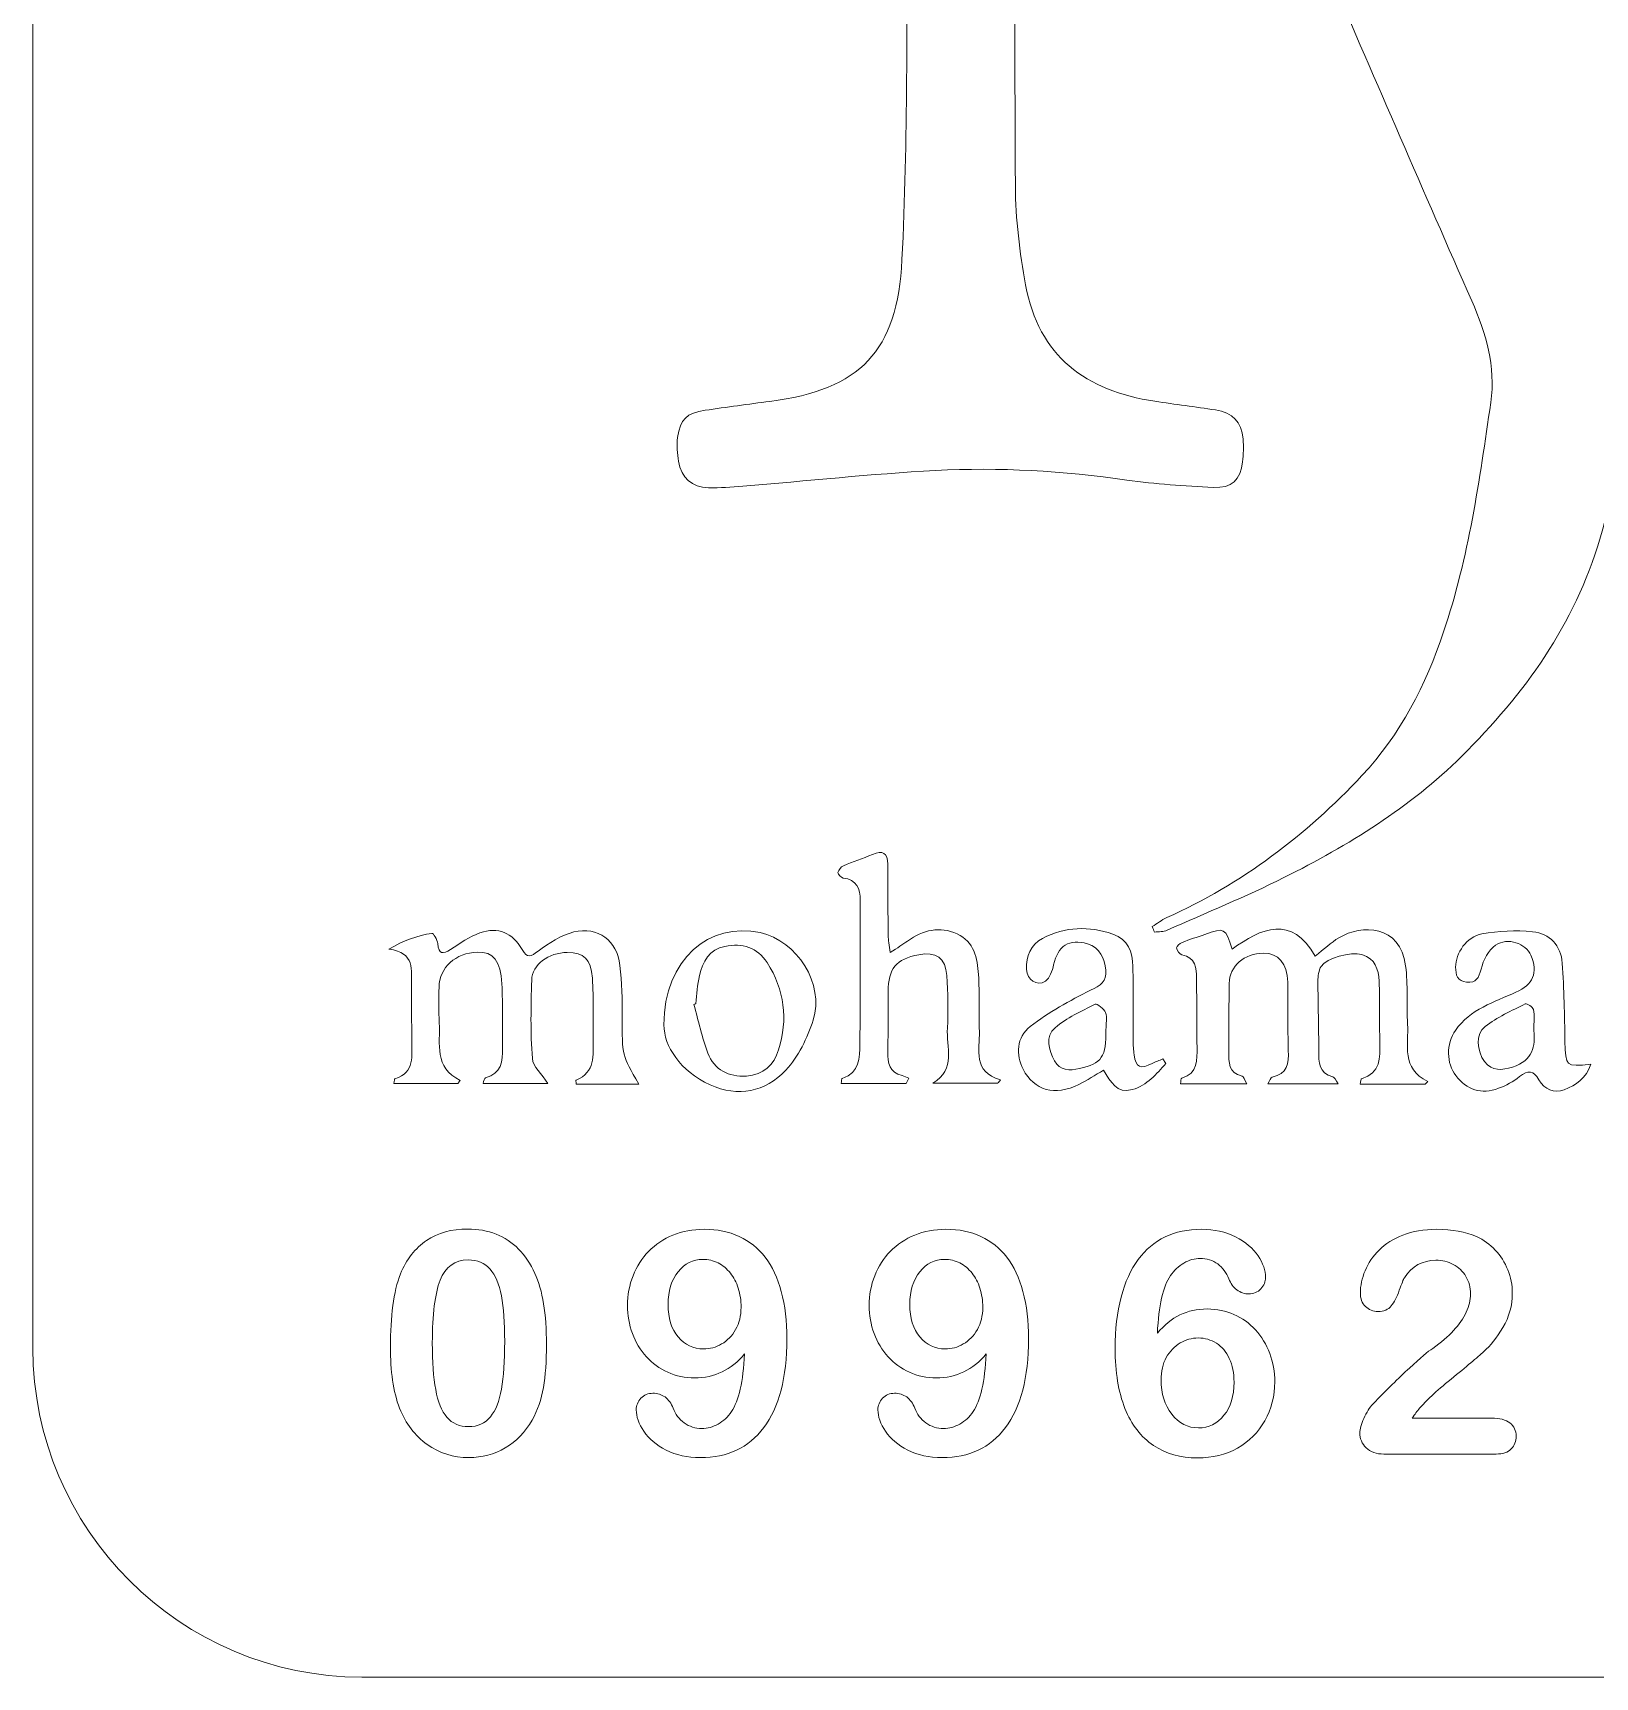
# Model space of a CAD drawing. Header units: millimetres. Extents: x -56.5 to -26.5, y 24.9 to 54.9.
# Drawn here: x -56.5 to -42.26, y 24.92 to 39.92 of the extents above; entities that cross this region are included whole.
import ezdxf

# ---------------------------------------------------------------- set-up
doc = ezdxf.new("R2010")
doc.units = ezdxf.units.MM
doc.header["$MEASUREMENT"] = 0
doc.layers.add('Layer 1', color=7, linetype='Continuous')

msp = doc.modelspace()

# ---------------------------------------------------------------- linework, layer by layer
at = {"layer": 'Layer 1', "color": 250, "lineweight": 18}
for points, knots in [([(-53.5044, 54.9176), (-53.5044, 54.9176), (-29.5044, 54.9176), (-29.5044, 54.9176), (-27.8521, 54.9176), (-26.5044, 53.5699), (-26.5044, 51.9176), (-26.5044, 51.9176), (-26.5044, 27.9176), (-26.5044, 27.9176), (-26.5044, 26.2653), (-27.8521, 24.9176), (-29.5044, 24.9176), (-29.5044, 24.9176), (-53.5044, 24.9176), (-53.5044, 24.9176), (-55.1567, 24.9176), (-56.5044, 26.2653), (-56.5044, 27.9176), (-56.5044, 27.9176), (-56.5044, 51.9176), (-56.5044, 51.9176), (-56.5044, 53.5699), (-55.1567, 54.9176), (-53.5044, 54.9176)], [0, 0, 0, 0, 0.125, 0.125, 0.125, 0.25, 0.25, 0.25, 0.375, 0.375, 0.375, 0.5, 0.5, 0.5, 0.625, 0.625, 0.625, 0.75, 0.75, 0.75, 0.875, 0.875, 0.875, 1, 1, 1, 1]), ([(-46.2955, 31.7638), (-46.2516, 31.7915), (-46.2104, 31.825), (-46.1635, 31.8462), (-45.4803, 32.1553), (-44.8918, 32.5967), (-44.3829, 33.1422), (-44.0324, 33.518), (-43.8013, 33.9684), (-43.6384, 34.4529), (-43.4104, 35.1324), (-43.3096, 35.8385), (-43.2086, 36.5451), (-43.1608, 36.8782), (-43.2506, 37.1747), (-43.3822, 37.4733), (-43.82, 38.4667), (-44.2479, 39.4643), (-44.6824, 40.4591), (-45.0254, 41.2437), (-45.3742, 42.026), (-45.7176, 42.8106), (-45.9915, 43.4363), (-46.2601, 44.0642), (-46.5335, 44.6901), (-46.7706, 45.2331), (-47.0108, 45.7748), (-47.2499, 46.3171), (-47.2567, 46.333), (-47.2593, 46.3538), (-47.2708, 46.3639), (-47.3294, 46.4149), (-47.3898, 46.5028), (-47.4505, 46.5034), (-47.5594, 46.5045), (-47.5485, 46.3866), (-47.5491, 46.3098), (-47.5534, 45.6912), (-47.5536, 45.0723), (-47.5532, 44.4532), (-47.5517, 42.4755), (-47.5534, 40.4977), (-47.5436, 38.52), (-47.542, 38.219), (-47.505, 37.9151), (-47.4511, 37.6186), (-47.333, 36.9684), (-46.8987, 36.6501), (-46.2713, 36.5564), (-46.0871, 36.529), (-45.9026, 36.5065), (-45.7187, 36.4777), (-45.5596, 36.4529), (-45.4822, 36.371), (-45.4678, 36.2115), (-45.4616, 36.1431), (-45.464, 36.0728), (-45.4717, 36.0044), (-45.4904, 35.8387), (-45.5697, 35.7624), (-45.7379, 35.7714), (-46.0012, 35.7856), (-46.2657, 35.7999), (-46.5263, 35.8381), (-47.1065, 35.9228), (-47.6895, 35.956), (-48.2732, 35.9249), (-48.86, 35.8938), (-49.445, 35.8297), (-50.0309, 35.7815), (-50.1342, 35.7731), (-50.2381, 35.7656), (-50.3417, 35.7684), (-50.4969, 35.7723), (-50.5908, 35.8555), (-50.6158, 36.0091), (-50.6274, 36.0805), (-50.6338, 36.156), (-50.6242, 36.227), (-50.6008, 36.395), (-50.5432, 36.4488), (-50.3736, 36.4745), (-50.1768, 36.5037), (-49.9796, 36.5305), (-49.7821, 36.556), (-48.9586, 36.6623), (-48.6192, 37.0102), (-48.5781, 37.849), (-48.5245, 38.9457), (-48.5343, 40.0461), (-48.5305, 41.1451), (-48.5242, 42.8633), (-48.5369, 44.5814), (-48.5234, 46.2998), (-48.5208, 46.6265), (-48.6162, 46.8914), (-48.7886, 47.1566), (-49.3307, 47.9907), (-49.8597, 48.8334), (-50.3963, 49.6711), (-50.4754, 49.7944), (-50.5695, 49.9082), (-50.6546, 50.0278), (-50.6776, 50.06), (-50.6926, 50.0977), (-50.7112, 50.1329), (-50.7013, 50.1408), (-50.6915, 50.1485), (-50.6818, 50.1565), (-50.6463, 50.1245), (-50.6094, 50.0943), (-50.5757, 50.0604), (-50.009, 49.4897), (-49.4428, 48.9187), (-48.8764, 48.3476), (-48.5018, 47.9699), (-48.126, 47.593), (-47.7528, 47.214), (-47.5854, 47.0441), (-47.589, 47.0432), (-47.425, 47.2108), (-47.0679, 47.5753), (-46.7082, 47.9373), (-46.3515, 48.3024), (-45.7891, 48.8777), (-45.2288, 49.4552), (-44.6659, 50.03), (-44.6243, 50.0729), (-44.5681, 50.1013), (-44.5186, 50.1367), (-44.5079, 50.1266), (-44.4974, 50.1165), (-44.4867, 50.1065), (-44.5253, 50.0434), (-44.5625, 49.9796), (-44.6025, 49.9174), (-44.882, 49.4803), (-45.1613, 49.0428), (-45.4423, 48.6066), (-45.5049, 48.5097), (-45.5034, 48.4141), (-45.4601, 48.3107), (-45.2526, 47.8164), (-45.0491, 47.3204), (-44.8413, 46.8265), (-44.5424, 46.1172), (-44.2397, 45.4095), (-43.9409, 44.7002), (-43.6622, 44.0386), (-43.3868, 43.3756), (-43.1096, 42.7136), (-43.0967, 42.683), (-43.0798, 42.6543), (-43.0367, 42.6249), (-43.0283, 42.6851), (-43.0137, 42.7456), (-43.0125, 42.8061), (-43.0011, 43.3685), (-42.9977, 43.9313), (-42.9812, 44.4938), (-42.9514, 45.497), (-42.9183, 46.5004), (-42.8785, 47.5035), (-42.859, 47.9902), (-42.8729, 48.4709), (-43.0056, 48.9444), (-43.1156, 49.3371), (-43.3686, 49.5723), (-43.7765, 49.6332), (-44.0031, 49.6671), (-44.2303, 49.6968), (-44.456, 49.7346), (-44.4935, 49.7408), (-44.5257, 49.7794), (-44.5604, 49.8027), (-44.5227, 49.8206), (-44.4845, 49.8551), (-44.4477, 49.8535), (-43.7257, 49.8257), (-43.0039, 49.7845), (-42.2817, 49.7654), (-41.7284, 49.7506), (-41.1745, 49.7598), (-40.6208, 49.7633), (-40.3616, 49.765), (-40.1024, 49.7787), (-39.8431, 49.7851), (-39.8248, 49.7856), (-39.8062, 49.7708), (-39.761, 49.7517), (-39.884, 49.6644), (-40.0068, 49.6555), (-40.1245, 49.6366), (-40.3078, 49.607), (-40.4962, 49.598), (-40.6746, 49.5509), (-41.0219, 49.4585), (-41.2742, 49.2481), (-41.3331, 48.878), (-41.3992, 48.4645), (-41.4602, 48.0479), (-41.4853, 47.6306), (-41.5173, 47.0998), (-41.5065, 46.5666), (-41.5224, 46.0346), (-41.5636, 44.6505), (-41.6082, 43.2665), (-41.6536, 41.8826), (-41.675, 41.23), (-41.7016, 40.5775), (-41.725, 39.925), (-41.7265, 39.8797), (-41.7203, 39.834), (-41.7179, 39.7888), (-41.7066, 39.7852), (-41.6954, 39.7818), (-41.6843, 39.7781), (-41.6581, 39.8172), (-41.6249, 39.8531), (-41.6069, 39.8956), (-41.2334, 40.7801), (-40.8605, 41.6645), (-40.4902, 42.5503), (-40.0603, 43.5797), (-39.6315, 44.6097), (-39.2047, 45.6404), (-38.881, 46.4235), (-38.5631, 47.2091), (-38.239, 47.9922), (-38.0274, 48.5035), (-37.8068, 49.0111), (-37.5957, 49.5226), (-37.5444, 49.6458), (-37.4617, 49.7075), (-37.3335, 49.7189), (-36.8426, 49.7622), (-36.3528, 49.822), (-35.861, 49.8454), (-35.0788, 49.8827), (-34.2957, 49.8958), (-33.5133, 49.9195), (-33.259, 49.9273), (-33.1765, 49.8748), (-33.1401, 49.6788), (-33.0961, 49.4434), (-33.191, 49.2548), (-33.4048, 49.2025), (-33.6817, 49.1348), (-33.9641, 49.0895), (-34.2434, 49.031), (-34.4689, 48.9841), (-34.6854, 48.9174), (-34.8696, 48.7667), (-35.1336, 48.5504), (-35.205, 48.2473), (-35.2359, 47.9352), (-35.2704, 47.5868), (-35.2916, 47.2359), (-35.2919, 46.8861), (-35.2955, 44.034), (-35.2961, 41.1818), (-35.2865, 38.3297), (-35.2854, 38.0214), (-35.2325, 37.7095), (-35.169, 37.4066), (-35.0983, 37.0686), (-34.8642, 36.8533), (-34.5459, 36.7299), (-34.1699, 36.5841), (-33.772, 36.5521), (-33.3774, 36.5022), (-33.1606, 36.475), (-33.0464, 36.353), (-33.0309, 36.1361), (-33.0157, 35.9247), (-33.1469, 35.7644), (-33.3581, 35.771), (-33.8288, 35.7862), (-34.3004, 35.8008), (-34.7692, 35.8441), (-35.4119, 35.9035), (-36.0548, 35.95), (-36.6991, 35.9225), (-37.4981, 35.8887), (-38.2962, 35.831), (-39.0949, 35.7862), (-39.2372, 35.7783), (-39.3807, 35.7779), (-39.523, 35.7849), (-39.6776, 35.7926), (-39.752, 35.8587), (-39.7704, 36.014), (-39.7809, 36.1016), (-39.7697, 36.1948), (-39.7507, 36.2814), (-39.7241, 36.4027), (-39.6429, 36.4653), (-39.5138, 36.4846), (-39.1807, 36.5354), (-38.8463, 36.5843), (-38.5177, 36.6578), (-38.0008, 36.7734), (-37.7144, 37.1054), (-37.6295, 37.6313), (-37.5367, 38.2044), (-37.5731, 38.78), (-37.5703, 39.3547), (-37.5626, 40.9775), (-37.5665, 42.6004), (-37.5648, 44.2234), (-37.5641, 44.8725), (-37.5601, 45.5218), (-37.5609, 46.1709), (-37.5609, 46.2646), (-37.5313, 46.3832), (-37.6713, 46.4131), (-37.7873, 46.4381), (-37.8999, 46.3671), (-37.9547, 46.2367), (-38.2855, 45.4517), (-38.613, 44.6652), (-38.9455, 43.8809), (-39.2278, 43.2164), (-39.5185, 42.5552), (-39.8006, 41.8905), (-40.2225, 40.896), (-40.6555, 39.9057), (-41.0543, 38.902), (-41.3288, 38.2111), (-41.5661, 37.5046), (-41.7957, 36.7971), (-41.9556, 36.305), (-42.0673, 35.7969), (-42.214, 35.3002), (-42.444, 34.5206), (-42.8997, 33.8848), (-43.4736, 33.3186), (-43.949, 32.8496), (-44.5051, 32.506), (-45.0948, 32.2114), (-45.4425, 32.0378), (-45.8027, 31.889), (-46.1583, 31.7317), (-46.193, 31.7161), (-46.2361, 31.7195), (-46.2753, 31.7141), (-46.2822, 31.7306), (-46.2889, 31.7474), (-46.2955, 31.7638)], [0, 0, 0, 0, 0.0086207, 0.0086207, 0.0086207, 0.0172414, 0.0172414, 0.0172414, 0.0258621, 0.0258621, 0.0258621, 0.0344828, 0.0344828, 0.0344828, 0.0431034, 0.0431034, 0.0431034, 0.0517241, 0.0517241, 0.0517241, 0.0603448, 0.0603448, 0.0603448, 0.0689655, 0.0689655, 0.0689655, 0.0775862, 0.0775862, 0.0775862, 0.0862069, 0.0862069, 0.0862069, 0.0948276, 0.0948276, 0.0948276, 0.1034483, 0.1034483, 0.1034483, 0.112069, 0.112069, 0.112069, 0.1206897, 0.1206897, 0.1206897, 0.1293103, 0.1293103, 0.1293103, 0.137931, 0.137931, 0.137931, 0.1465517, 0.1465517, 0.1465517, 0.1551724, 0.1551724, 0.1551724, 0.1637931, 0.1637931, 0.1637931, 0.1724138, 0.1724138, 0.1724138, 0.1810345, 0.1810345, 0.1810345, 0.1896552, 0.1896552, 0.1896552, 0.1982759, 0.1982759, 0.1982759, 0.2068966, 0.2068966, 0.2068966, 0.2155172, 0.2155172, 0.2155172, 0.2241379, 0.2241379, 0.2241379, 0.2327586, 0.2327586, 0.2327586, 0.2413793, 0.2413793, 0.2413793, 0.25, 0.25, 0.25, 0.2586207, 0.2586207, 0.2586207, 0.2672414, 0.2672414, 0.2672414, 0.2758621, 0.2758621, 0.2758621, 0.2844828, 0.2844828, 0.2844828, 0.2931034, 0.2931034, 0.2931034, 0.3017241, 0.3017241, 0.3017241, 0.3103448, 0.3103448, 0.3103448, 0.3189655, 0.3189655, 0.3189655, 0.3275862, 0.3275862, 0.3275862, 0.3362069, 0.3362069, 0.3362069, 0.3448276, 0.3448276, 0.3448276, 0.3534483, 0.3534483, 0.3534483, 0.362069, 0.362069, 0.362069, 0.3706897, 0.3706897, 0.3706897, 0.3793103, 0.3793103, 0.3793103, 0.387931, 0.387931, 0.387931, 0.3965517, 0.3965517, 0.3965517, 0.4051724, 0.4051724, 0.4051724, 0.4137931, 0.4137931, 0.4137931, 0.4224138, 0.4224138, 0.4224138, 0.4310345, 0.4310345, 0.4310345, 0.4396552, 0.4396552, 0.4396552, 0.4482759, 0.4482759, 0.4482759, 0.4568966, 0.4568966, 0.4568966, 0.4655172, 0.4655172, 0.4655172, 0.4741379, 0.4741379, 0.4741379, 0.4827586, 0.4827586, 0.4827586, 0.4913793, 0.4913793, 0.4913793, 0.5, 0.5, 0.5, 0.5086207, 0.5086207, 0.5086207, 0.5172414, 0.5172414, 0.5172414, 0.5258621, 0.5258621, 0.5258621, 0.5344828, 0.5344828, 0.5344828, 0.5431034, 0.5431034, 0.5431034, 0.5517241, 0.5517241, 0.5517241, 0.5603448, 0.5603448, 0.5603448, 0.5689655, 0.5689655, 0.5689655, 0.5775862, 0.5775862, 0.5775862, 0.5862069, 0.5862069, 0.5862069, 0.5948276, 0.5948276, 0.5948276, 0.6034483, 0.6034483, 0.6034483, 0.612069, 0.612069, 0.612069, 0.6206897, 0.6206897, 0.6206897, 0.6293103, 0.6293103, 0.6293103, 0.637931, 0.637931, 0.637931, 0.6465517, 0.6465517, 0.6465517, 0.6551724, 0.6551724, 0.6551724, 0.6637931, 0.6637931, 0.6637931, 0.6724138, 0.6724138, 0.6724138, 0.6810345, 0.6810345, 0.6810345, 0.6896552, 0.6896552, 0.6896552, 0.6982759, 0.6982759, 0.6982759, 0.7068966, 0.7068966, 0.7068966, 0.7155172, 0.7155172, 0.7155172, 0.7241379, 0.7241379, 0.7241379, 0.7327586, 0.7327586, 0.7327586, 0.7413793, 0.7413793, 0.7413793, 0.75, 0.75, 0.75, 0.7586207, 0.7586207, 0.7586207, 0.7672414, 0.7672414, 0.7672414, 0.7758621, 0.7758621, 0.7758621, 0.7844828, 0.7844828, 0.7844828, 0.7931034, 0.7931034, 0.7931034, 0.8017241, 0.8017241, 0.8017241, 0.8103448, 0.8103448, 0.8103448, 0.8189655, 0.8189655, 0.8189655, 0.8275862, 0.8275862, 0.8275862, 0.8362069, 0.8362069, 0.8362069, 0.8448276, 0.8448276, 0.8448276, 0.8534483, 0.8534483, 0.8534483, 0.862069, 0.862069, 0.862069, 0.8706897, 0.8706897, 0.8706897, 0.8793103, 0.8793103, 0.8793103, 0.887931, 0.887931, 0.887931, 0.8965517, 0.8965517, 0.8965517, 0.9051724, 0.9051724, 0.9051724, 0.9137931, 0.9137931, 0.9137931, 0.9224138, 0.9224138, 0.9224138, 0.9310345, 0.9310345, 0.9310345, 0.9396552, 0.9396552, 0.9396552, 0.9482759, 0.9482759, 0.9482759, 0.9568966, 0.9568966, 0.9568966, 0.9655172, 0.9655172, 0.9655172, 0.9741379, 0.9741379, 0.9741379, 0.9827586, 0.9827586, 0.9827586, 0.9913793, 0.9913793, 0.9913793, 1, 1, 1, 1]), ([(-48.6849, 31.5275), (-48.6178, 31.5721), (-48.5715, 31.601), (-48.5272, 31.6328), (-48.3873, 31.7333), (-48.2341, 31.77), (-48.075, 31.6981), (-47.9205, 31.6284), (-47.8905, 31.4752), (-47.8804, 31.3269), (-47.8688, 31.1547), (-47.8783, 30.9809), (-47.8722, 30.8083), (-47.8665, 30.6405), (-47.9385, 30.4415), (-47.6791, 30.3659), (-47.6881, 30.3554), (-47.6971, 30.3451), (-47.7061, 30.3348), (-47.7061, 30.3348), (-48.2956, 30.3348), (-48.2956, 30.3348), (-48.0819, 30.4638), (-48.1747, 30.6679), (-48.1638, 30.8392), (-48.1537, 30.9983), (-48.1604, 31.1592), (-48.1696, 31.3187), (-48.179, 31.4777), (-48.2686, 31.5395), (-48.4245, 31.5082), (-48.6334, 31.4664), (-48.702, 31.3841), (-48.7044, 31.1693), (-48.7064, 30.9877), (-48.7027, 30.8062), (-48.7083, 30.6246), (-48.7115, 30.5191), (-48.6929, 30.4351), (-48.5766, 30.4046), (-48.5554, 30.3991), (-48.5353, 30.389), (-48.5147, 30.3811), (-48.5231, 30.3654), (-48.5312, 30.3498), (-48.5394, 30.3341), (-48.5394, 30.3341), (-49.1342, 30.3341), (-49.1342, 30.3341), (-49.1289, 30.3569), (-49.1287, 30.3778), (-49.1227, 30.3798), (-48.9623, 30.4314), (-48.9636, 30.568), (-48.9623, 30.6958), (-48.9582, 31.1324), (-48.958, 31.5689), (-48.9593, 32.0056), (-48.9595, 32.1078), (-48.9893, 32.1937), (-49.1139, 32.2075), (-49.1327, 32.2096), (-49.1645, 32.2437), (-49.1617, 32.2566), (-49.1565, 32.2808), (-49.1345, 32.3102), (-49.1119, 32.3198), (-49.0251, 32.3575), (-48.9342, 32.3847), (-48.8474, 32.4223), (-48.7522, 32.4632), (-48.7085, 32.4375), (-48.7083, 32.3333), (-48.7078, 32.117), (-48.7065, 31.9007), (-48.7036, 31.6847), (-48.7029, 31.6401), (-48.6933, 31.5955), (-48.6849, 31.5275)], [0, 0, 0, 0, 0.0384615, 0.0384615, 0.0384615, 0.0769231, 0.0769231, 0.0769231, 0.1153846, 0.1153846, 0.1153846, 0.1538462, 0.1538462, 0.1538462, 0.1923077, 0.1923077, 0.1923077, 0.2307692, 0.2307692, 0.2307692, 0.2692308, 0.2692308, 0.2692308, 0.3076923, 0.3076923, 0.3076923, 0.3461538, 0.3461538, 0.3461538, 0.3846154, 0.3846154, 0.3846154, 0.4230769, 0.4230769, 0.4230769, 0.4615385, 0.4615385, 0.4615385, 0.5, 0.5, 0.5, 0.5384615, 0.5384615, 0.5384615, 0.5769231, 0.5769231, 0.5769231, 0.6153846, 0.6153846, 0.6153846, 0.6538462, 0.6538462, 0.6538462, 0.6923077, 0.6923077, 0.6923077, 0.7307692, 0.7307692, 0.7307692, 0.7692308, 0.7692308, 0.7692308, 0.8076923, 0.8076923, 0.8076923, 0.8461538, 0.8461538, 0.8461538, 0.8846154, 0.8846154, 0.8846154, 0.9230769, 0.9230769, 0.9230769, 0.9615385, 0.9615385, 0.9615385, 1, 1, 1, 1]), ([(-50.7503, 30.8679), (-50.7473, 31.4684), (-50.3344, 31.8118), (-49.8717, 31.7091), (-49.5338, 31.6345), (-49.2832, 31.2409), (-49.3883, 30.9114), (-49.4403, 30.7479), (-49.5224, 30.5775), (-49.638, 30.4544), (-49.8232, 30.2574), (-50.0723, 30.2036), (-50.3284, 30.3217), (-50.6041, 30.4486), (-50.7465, 30.6718), (-50.7503, 30.8679)], [0, 0, 0, 0, 0.2, 0.2, 0.2, 0.4, 0.4, 0.4, 0.6, 0.6, 0.6, 0.8, 0.8, 0.8, 1, 1, 1, 1]), ([(-45.5683, 31.5577), (-45.2978, 31.7542), (-45.0264, 31.8717), (-44.8091, 31.4951), (-44.7285, 31.5585), (-44.6657, 31.6185), (-44.5932, 31.6627), (-44.3863, 31.7885), (-44.0337, 31.783), (-43.9848, 31.4061), (-43.9623, 31.2314), (-43.978, 31.052), (-43.967, 30.8751), (-43.9552, 30.6869), (-44.0294, 30.4695), (-43.7816, 30.3512), (-43.7902, 30.3433), (-43.7988, 30.3353), (-43.8073, 30.3274), (-43.8073, 30.3274), (-44.4003, 30.3274), (-44.4003, 30.3274), (-44.394, 30.3534), (-44.3938, 30.3744), (-44.388, 30.3758), (-44.208, 30.4249), (-44.2198, 30.5688), (-44.221, 30.7083), (-44.223, 30.8942), (-44.2191, 31.0802), (-44.2264, 31.2661), (-44.2307, 31.3733), (-44.2631, 31.4732), (-44.3838, 31.5092), (-44.4821, 31.5386), (-44.71, 31.4774), (-44.7555, 31.4016), (-44.7782, 31.3641), (-44.7846, 31.312), (-44.7844, 31.2663), (-44.7844, 31.0541), (-44.7773, 30.8423), (-44.7771, 30.6305), (-44.7771, 30.5263), (-44.778, 30.4282), (-44.6487, 30.3953), (-44.6344, 30.3917), (-44.6255, 30.3651), (-44.6, 30.3291), (-44.6, 30.3291), (-45.2423, 30.3291), (-45.2423, 30.3291), (-45.2234, 30.3602), (-45.2157, 30.3889), (-45.2033, 30.3913), (-45.0607, 30.4176), (-45.0515, 30.5175), (-45.0549, 30.635), (-45.0609, 30.8425), (-45.0558, 31.0503), (-45.0603, 31.258), (-45.064, 31.429), (-45.1465, 31.5231), (-45.2818, 31.522), (-45.4552, 31.5206), (-45.5913, 31.4035), (-45.5941, 31.2468), (-45.5975, 31.0393), (-45.5941, 30.8314), (-45.5969, 30.6241), (-45.5982, 30.5253), (-45.6011, 30.4309), (-45.4768, 30.4001), (-45.4631, 30.3966), (-45.4556, 30.3685), (-45.4318, 30.3308), (-45.4318, 30.3308), (-46.0389, 30.3308), (-46.0389, 30.3308), (-46.0341, 30.3512), (-46.0341, 30.3789), (-46.0264, 30.3812), (-45.8757, 30.4265), (-45.8867, 30.5488), (-45.8873, 30.6667), (-45.8886, 30.8742), (-45.8897, 31.082), (-45.892, 31.2895), (-45.8931, 31.3879), (-45.8987, 31.4829), (-46.026, 31.5075), (-46.0464, 31.5114), (-46.0693, 31.5471), (-46.0734, 31.5711), (-46.076, 31.5846), (-46.0445, 31.6113), (-46.0232, 31.6198), (-45.9553, 31.6472), (-45.8845, 31.6681), (-45.8157, 31.6935), (-45.6395, 31.7585), (-45.626, 31.7527), (-45.5683, 31.5577)], [0, 0, 0, 0, 0.0294118, 0.0294118, 0.0294118, 0.0588235, 0.0588235, 0.0588235, 0.0882353, 0.0882353, 0.0882353, 0.1176471, 0.1176471, 0.1176471, 0.1470588, 0.1470588, 0.1470588, 0.1764706, 0.1764706, 0.1764706, 0.2058824, 0.2058824, 0.2058824, 0.2352941, 0.2352941, 0.2352941, 0.2647059, 0.2647059, 0.2647059, 0.2941176, 0.2941176, 0.2941176, 0.3235294, 0.3235294, 0.3235294, 0.3529412, 0.3529412, 0.3529412, 0.3823529, 0.3823529, 0.3823529, 0.4117647, 0.4117647, 0.4117647, 0.4411765, 0.4411765, 0.4411765, 0.4705882, 0.4705882, 0.4705882, 0.5, 0.5, 0.5, 0.5294118, 0.5294118, 0.5294118, 0.5588235, 0.5588235, 0.5588235, 0.5882353, 0.5882353, 0.5882353, 0.6176471, 0.6176471, 0.6176471, 0.6470588, 0.6470588, 0.6470588, 0.6764706, 0.6764706, 0.6764706, 0.7058824, 0.7058824, 0.7058824, 0.7352941, 0.7352941, 0.7352941, 0.7647059, 0.7647059, 0.7647059, 0.7941176, 0.7941176, 0.7941176, 0.8235294, 0.8235294, 0.8235294, 0.8529412, 0.8529412, 0.8529412, 0.8823529, 0.8823529, 0.8823529, 0.9117647, 0.9117647, 0.9117647, 0.9411765, 0.9411765, 0.9411765, 0.9705882, 0.9705882, 0.9705882, 1, 1, 1, 1]), ([(-50.9769, 30.3284), (-50.9769, 30.3284), (-51.5493, 30.3284), (-51.5493, 30.3284), (-51.5503, 30.349), (-51.5533, 30.3637), (-51.5508, 30.3646), (-51.3733, 30.4351), (-51.3941, 30.5906), (-51.3941, 30.7348), (-51.3941, 30.9211), (-51.3904, 31.1076), (-51.402, 31.293), (-51.4129, 31.4709), (-51.4785, 31.5297), (-51.6303, 31.5284), (-51.8031, 31.5269), (-51.951, 31.4201), (-51.9552, 31.275), (-51.9625, 31.0373), (-51.967, 30.7983), (-51.9493, 30.5616), (-51.9434, 30.4872), (-51.8626, 30.4189), (-51.8073, 30.3335), (-51.8073, 30.3335), (-52.3992, 30.3335), (-52.3992, 30.3335), (-52.39, 30.3563), (-52.387, 30.382), (-52.3778, 30.3843), (-52.2303, 30.4221), (-52.2207, 30.5361), (-52.2219, 30.6578), (-52.2236, 30.8525), (-52.2185, 31.0476), (-52.2267, 31.2422), (-52.2352, 31.4478), (-52.3098, 31.5376), (-52.4483, 31.5318), (-52.6511, 31.5235), (-52.7958, 31.3933), (-52.8001, 31.2116), (-52.8027, 31.1036), (-52.8035, 30.9948), (-52.7979, 30.8871), (-52.7883, 30.695), (-52.8475, 30.4797), (-52.6067, 30.3597), (-52.6144, 30.3507), (-52.6224, 30.3417), (-52.6301, 30.3329), (-52.6301, 30.3329), (-53.2127, 30.3329), (-53.2127, 30.3329), (-53.2065, 30.3601), (-53.2068, 30.3747), (-53.2027, 30.376), (-53.0175, 30.4345), (-53.0492, 30.5874), (-53.0494, 30.7267), (-53.05, 30.8911), (-53.05, 31.0557), (-53.0513, 31.2199), (-53.0526, 31.3644), (-53.0172, 31.5295), (-53.2571, 31.5586), (-53.1236, 31.6397), (-52.9975, 31.6819), (-52.8659, 31.7029), (-52.8522, 31.7051), (-52.8146, 31.6433), (-52.8117, 31.609), (-52.8028, 31.5119), (-52.7671, 31.5108), (-52.6951, 31.5567), (-52.6086, 31.6122), (-52.5221, 31.6746), (-52.4267, 31.7074), (-52.2609, 31.764), (-52.1315, 31.7096), (-52.0425, 31.5565), (-51.9932, 31.4716), (-51.9634, 31.4911), (-51.8957, 31.5408), (-51.7972, 31.6135), (-51.6873, 31.6864), (-51.5713, 31.7153), (-51.3506, 31.7702), (-51.1765, 31.6371), (-51.1503, 31.4094), (-51.1327, 31.2551), (-51.1285, 31.0988), (-51.1291, 30.9432), (-51.1306, 30.5878), (-51.1331, 30.5878), (-50.9769, 30.3284)], [0, 0, 0, 0, 0.03125, 0.03125, 0.03125, 0.0625, 0.0625, 0.0625, 0.09375, 0.09375, 0.09375, 0.125, 0.125, 0.125, 0.15625, 0.15625, 0.15625, 0.1875, 0.1875, 0.1875, 0.21875, 0.21875, 0.21875, 0.25, 0.25, 0.25, 0.28125, 0.28125, 0.28125, 0.3125, 0.3125, 0.3125, 0.34375, 0.34375, 0.34375, 0.375, 0.375, 0.375, 0.40625, 0.40625, 0.40625, 0.4375, 0.4375, 0.4375, 0.46875, 0.46875, 0.46875, 0.5, 0.5, 0.5, 0.53125, 0.53125, 0.53125, 0.5625, 0.5625, 0.5625, 0.59375, 0.59375, 0.59375, 0.625, 0.625, 0.625, 0.65625, 0.65625, 0.65625, 0.6875, 0.6875, 0.6875, 0.71875, 0.71875, 0.71875, 0.75, 0.75, 0.75, 0.78125, 0.78125, 0.78125, 0.8125, 0.8125, 0.8125, 0.84375, 0.84375, 0.84375, 0.875, 0.875, 0.875, 0.90625, 0.90625, 0.90625, 0.9375, 0.9375, 0.9375, 0.96875, 0.96875, 0.96875, 1, 1, 1, 1]), ([(-46.1713, 30.5167), (-46.2577, 30.4193), (-46.3415, 30.3171), (-46.4777, 30.277), (-46.6211, 30.235), (-46.6733, 30.3506), (-46.7391, 30.4543), (-46.8185, 30.4084), (-46.8894, 30.3621), (-46.9649, 30.3244), (-47.1833, 30.2155), (-47.3729, 30.2682), (-47.4732, 30.4627), (-47.5411, 30.594), (-47.534, 30.7553), (-47.4078, 30.8526), (-47.2391, 30.9825), (-47.0496, 31.0895), (-46.8579, 31.1836), (-46.7686, 31.2273), (-46.7079, 31.2622), (-46.7201, 31.3664), (-46.7328, 31.4747), (-46.77, 31.5722), (-46.8849, 31.6071), (-47.0537, 31.6588), (-47.1578, 31.5876), (-47.1956, 31.4153), (-47.2072, 31.3615), (-47.2299, 31.2929), (-47.2706, 31.2663), (-47.3465, 31.2163), (-47.4404, 31.2792), (-47.4421, 31.3737), (-47.4442, 31.4923), (-47.4074, 31.5988), (-47.2952, 31.6573), (-47.089, 31.7645), (-46.8742, 31.772), (-46.6556, 31.6963), (-46.5141, 31.6476), (-46.474, 31.5323), (-46.4721, 31.399), (-46.4684, 31.1743), (-46.4708, 30.9497), (-46.4695, 30.7248), (-46.4693, 30.6817), (-46.4669, 30.6382), (-46.4607, 30.5957), (-46.4436, 30.4774), (-46.4037, 30.4596), (-46.2959, 30.5169), (-46.265, 30.5332), (-46.2311, 30.5437), (-46.1985, 30.5567), (-46.1985, 30.5567), (-46.1713, 30.5167), (-46.1713, 30.5167)], [0, 0, 0, 0, 0.0526316, 0.0526316, 0.0526316, 0.1052632, 0.1052632, 0.1052632, 0.1578947, 0.1578947, 0.1578947, 0.2105263, 0.2105263, 0.2105263, 0.2631579, 0.2631579, 0.2631579, 0.3157895, 0.3157895, 0.3157895, 0.3684211, 0.3684211, 0.3684211, 0.4210526, 0.4210526, 0.4210526, 0.4736842, 0.4736842, 0.4736842, 0.5263158, 0.5263158, 0.5263158, 0.5789474, 0.5789474, 0.5789474, 0.6315789, 0.6315789, 0.6315789, 0.6842105, 0.6842105, 0.6842105, 0.7368421, 0.7368421, 0.7368421, 0.7894737, 0.7894737, 0.7894737, 0.8421053, 0.8421053, 0.8421053, 0.8947368, 0.8947368, 0.8947368, 0.9473684, 0.9473684, 0.9473684, 1, 1, 1, 1]), ([(-42.2963, 30.5093), (-42.3366, 30.38), (-42.4307, 30.3165), (-42.5381, 30.2764), (-42.6343, 30.2409), (-42.7162, 30.2758), (-42.7692, 30.368), (-42.8166, 30.4503), (-42.8691, 30.4598), (-42.9462, 30.3958), (-43.0014, 30.3498), (-43.0691, 30.3142), (-43.1369, 30.2893), (-43.2938, 30.2312), (-43.4288, 30.275), (-43.5272, 30.4046), (-43.6136, 30.518), (-43.6155, 30.6945), (-43.5302, 30.818), (-43.3962, 31.0119), (-43.1782, 31.076), (-42.9789, 31.165), (-42.8232, 31.2344), (-42.7742, 31.341), (-42.8425, 31.503), (-42.8875, 31.61), (-43.0532, 31.6707), (-43.1641, 31.595), (-43.229, 31.5504), (-43.276, 31.4571), (-43.297, 31.3768), (-43.3182, 31.2964), (-43.3392, 31.2484), (-43.4282, 31.2574), (-43.5131, 31.266), (-43.5289, 31.323), (-43.5285, 31.3957), (-43.5278, 31.5236), (-43.4311, 31.6709), (-43.2884, 31.6972), (-43.1381, 31.7251), (-42.9793, 31.7333), (-42.8273, 31.7178), (-42.6706, 31.7018), (-42.5675, 31.5918), (-42.5559, 31.4308), (-42.539, 31.1942), (-42.5364, 30.9562), (-42.5313, 30.7189), (-42.5261, 30.4848), (-42.5281, 30.4848), (-42.2963, 30.5093)], [0, 0, 0, 0, 0.0588235, 0.0588235, 0.0588235, 0.1176471, 0.1176471, 0.1176471, 0.1764706, 0.1764706, 0.1764706, 0.2352941, 0.2352941, 0.2352941, 0.2941176, 0.2941176, 0.2941176, 0.3529412, 0.3529412, 0.3529412, 0.4117647, 0.4117647, 0.4117647, 0.4705882, 0.4705882, 0.4705882, 0.5294118, 0.5294118, 0.5294118, 0.5882353, 0.5882353, 0.5882353, 0.6470588, 0.6470588, 0.6470588, 0.7058824, 0.7058824, 0.7058824, 0.7647059, 0.7647059, 0.7647059, 0.8235294, 0.8235294, 0.8235294, 0.8823529, 0.8823529, 0.8823529, 0.9411765, 0.9411765, 0.9411765, 1, 1, 1, 1]), ([(-50.4583, 31.0615), (-50.4639, 31.0587), (-50.4695, 31.0562), (-50.4751, 31.0534), (-50.4339, 30.9052), (-50.4035, 30.753), (-50.3484, 30.6103), (-50.2892, 30.4565), (-50.1606, 30.3907), (-49.996, 30.4008), (-49.8416, 30.4102), (-49.745, 30.5054), (-49.7033, 30.6399), (-49.617, 30.9177), (-49.6485, 31.1886), (-49.8073, 31.4358), (-49.8969, 31.5753), (-50.0347, 31.615), (-50.1934, 31.5843), (-50.3383, 31.5563), (-50.3943, 31.4426), (-50.4253, 31.3172), (-50.4459, 31.2345), (-50.4481, 31.1468), (-50.4583, 31.0615)], [0, 0, 0, 0, 0.125, 0.125, 0.125, 0.25, 0.25, 0.25, 0.375, 0.375, 0.375, 0.5, 0.5, 0.5, 0.625, 0.625, 0.625, 0.75, 0.75, 0.75, 0.875, 0.875, 0.875, 1, 1, 1, 1]), ([(-46.7179, 30.8256), (-46.7179, 30.8772), (-46.7051, 30.9338), (-46.722, 30.9795), (-46.7349, 31.014), (-46.8003, 31.0642), (-46.8166, 31.056), (-46.9428, 30.993), (-47.0753, 30.9319), (-47.181, 30.8412), (-47.2744, 30.7608), (-47.2389, 30.6374), (-47.1867, 30.54), (-47.139, 30.4506), (-47.0487, 30.4481), (-46.9583, 30.4689), (-46.7561, 30.5156), (-46.7134, 30.5778), (-46.7179, 30.8256)], [0, 0, 0, 0, 0.1666667, 0.1666667, 0.1666667, 0.3333333, 0.3333333, 0.3333333, 0.5, 0.5, 0.5, 0.6666667, 0.6666667, 0.6666667, 0.8333333, 0.8333333, 0.8333333, 1, 1, 1, 1]), ([(-42.8155, 30.8134), (-42.8155, 30.8968), (-42.8078, 30.9543), (-42.8191, 31.0077), (-42.8241, 31.0306), (-42.8796, 31.0666), (-42.8937, 31.0593), (-43.0193, 30.9965), (-43.1501, 30.9374), (-43.2605, 30.8529), (-43.3475, 30.786), (-43.3368, 30.6265), (-43.2642, 30.533), (-43.1939, 30.4428), (-43.1091, 30.4522), (-43.0093, 30.4835), (-42.823, 30.5418), (-42.7999, 30.6786), (-42.8155, 30.8134)], [0, 0, 0, 0, 0.1666667, 0.1666667, 0.1666667, 0.3333333, 0.3333333, 0.3333333, 0.5, 0.5, 0.5, 0.6666667, 0.6666667, 0.6666667, 0.8333333, 0.8333333, 0.8333333, 1, 1, 1, 1]), ([(-51.8203, 27.9517), (-51.8203, 27.7997), (-51.8298, 27.6692), (-51.8482, 27.5599), (-51.8666, 27.4503), (-51.9012, 27.3513), (-51.9511, 27.2623), (-52.0141, 27.153), (-52.0955, 27.0688), (-52.1957, 27.0094), (-52.2958, 26.95), (-52.407, 26.9204), (-52.5295, 26.9204), (-52.6703, 26.9204), (-52.7965, 26.9603), (-52.9082, 27.0398), (-53.0199, 27.1196), (-53.1039, 27.23), (-53.1605, 27.3708), (-53.1893, 27.4477), (-53.2103, 27.5326), (-53.2238, 27.6258), (-53.2373, 27.7189), (-53.2439, 27.8199), (-53.2439, 27.9283), (-53.2439, 28.0681), (-53.2364, 28.1942), (-53.2216, 28.3063), (-53.2068, 28.4184), (-53.1837, 28.5148), (-53.1522, 28.5955), (-53.0975, 28.7288), (-53.018, 28.8306), (-52.9138, 28.9007), (-52.8094, 28.9706), (-52.6851, 29.0055), (-52.5406, 29.0055), (-52.445, 29.0055), (-52.3584, 28.9901), (-52.2806, 28.9588), (-52.2027, 28.9279), (-52.1344, 28.8825), (-52.0754, 28.8229), (-52.0167, 28.7629), (-51.9667, 28.6891), (-51.926, 28.601), (-51.8557, 28.4482), (-51.8203, 28.2317), (-51.8203, 27.9517)], [0, 0, 0, 0, 0.0625, 0.0625, 0.0625, 0.125, 0.125, 0.125, 0.1875, 0.1875, 0.1875, 0.25, 0.25, 0.25, 0.3125, 0.3125, 0.3125, 0.375, 0.375, 0.375, 0.4375, 0.4375, 0.4375, 0.5, 0.5, 0.5, 0.5625, 0.5625, 0.5625, 0.625, 0.625, 0.625, 0.6875, 0.6875, 0.6875, 0.75, 0.75, 0.75, 0.8125, 0.8125, 0.8125, 0.875, 0.875, 0.875, 0.9375, 0.9375, 0.9375, 1, 1, 1, 1]), ([(-50.0137, 27.8657), (-50.0748, 27.7933), (-50.1432, 27.7389), (-50.2189, 27.7024), (-50.2943, 27.6658), (-50.3779, 27.6474), (-50.4696, 27.6474), (-50.5567, 27.6474), (-50.6381, 27.6643), (-50.7136, 27.6982), (-50.7891, 27.732), (-50.8545, 27.7792), (-50.9095, 27.84), (-50.9648, 27.9007), (-51.0071, 27.9715), (-51.0369, 28.0527), (-51.0665, 28.1337), (-51.0812, 28.2186), (-51.0812, 28.3076), (-51.0812, 28.403), (-51.0645, 28.4936), (-51.0313, 28.5796), (-50.9979, 28.6651), (-50.9503, 28.7396), (-50.8881, 28.8026), (-50.8259, 28.8656), (-50.752, 28.9147), (-50.6665, 28.9498), (-50.5807, 28.9852), (-50.4859, 29.0028), (-50.382, 29.0028), (-50.2626, 29.0028), (-50.156, 28.9811), (-50.0623, 28.9376), (-49.9687, 28.8939), (-49.89, 28.8306), (-49.8261, 28.7477), (-49.762, 28.6647), (-49.7129, 28.5603), (-49.6787, 28.4343), (-49.6443, 28.3082), (-49.6272, 28.1654), (-49.6272, 28.006), (-49.6272, 27.8281), (-49.6452, 27.6711), (-49.6815, 27.5357), (-49.7177, 27.3997), (-49.7702, 27.2859), (-49.8392, 27.1935), (-49.9082, 27.1013), (-49.991, 27.0327), (-50.0874, 26.9878), (-50.1839, 26.9429), (-50.293, 26.9202), (-50.4154, 26.9202), (-50.5359, 26.9202), (-50.6405, 26.9433), (-50.7295, 26.9892), (-50.8184, 27.0351), (-50.8862, 27.0919), (-50.9325, 27.1603), (-50.979, 27.2283), (-51.0019, 27.2938), (-51.0019, 27.3568), (-51.0019, 27.3957), (-50.9878, 27.4304), (-50.959, 27.4611), (-50.9301, 27.4917), (-50.8937, 27.5071), (-50.8493, 27.5071), (-50.8084, 27.5071), (-50.7717, 27.4956), (-50.7393, 27.4731), (-50.7069, 27.4501), (-50.6823, 27.4163), (-50.6656, 27.3708), (-50.6452, 27.3151), (-50.6116, 27.2705), (-50.5642, 27.2366), (-50.5168, 27.2027), (-50.4636, 27.186), (-50.4043, 27.186), (-50.3515, 27.186), (-50.3014, 27.1993), (-50.2542, 27.2261), (-50.2068, 27.2531), (-50.1665, 27.291), (-50.1333, 27.3401), (-50.0664, 27.4392), (-50.0268, 27.6145), (-50.0137, 27.8657)], [0, 0, 0, 0, 0.0333333, 0.0333333, 0.0333333, 0.0666667, 0.0666667, 0.0666667, 0.1, 0.1, 0.1, 0.1333333, 0.1333333, 0.1333333, 0.1666667, 0.1666667, 0.1666667, 0.2, 0.2, 0.2, 0.2333333, 0.2333333, 0.2333333, 0.2666667, 0.2666667, 0.2666667, 0.3, 0.3, 0.3, 0.3333333, 0.3333333, 0.3333333, 0.3666667, 0.3666667, 0.3666667, 0.4, 0.4, 0.4, 0.4333333, 0.4333333, 0.4333333, 0.4666667, 0.4666667, 0.4666667, 0.5, 0.5, 0.5, 0.5333333, 0.5333333, 0.5333333, 0.5666667, 0.5666667, 0.5666667, 0.6, 0.6, 0.6, 0.6333333, 0.6333333, 0.6333333, 0.6666667, 0.6666667, 0.6666667, 0.7, 0.7, 0.7, 0.7333333, 0.7333333, 0.7333333, 0.7666667, 0.7666667, 0.7666667, 0.8, 0.8, 0.8, 0.8333333, 0.8333333, 0.8333333, 0.8666667, 0.8666667, 0.8666667, 0.9, 0.9, 0.9, 0.9333333, 0.9333333, 0.9333333, 0.9666667, 0.9666667, 0.9666667, 1, 1, 1, 1]), ([(-47.8095, 27.8657), (-47.8707, 27.7933), (-47.939, 27.7389), (-48.0147, 27.7024), (-48.0901, 27.6658), (-48.1738, 27.6474), (-48.2655, 27.6474), (-48.3525, 27.6474), (-48.434, 27.6643), (-48.5095, 27.6982), (-48.5849, 27.732), (-48.6503, 27.7792), (-48.7054, 27.84), (-48.7607, 27.9007), (-48.8029, 27.9715), (-48.8327, 28.0527), (-48.8623, 28.1337), (-48.8771, 28.2186), (-48.8771, 28.3076), (-48.8771, 28.403), (-48.8604, 28.4936), (-48.8272, 28.5796), (-48.7937, 28.6651), (-48.7461, 28.7396), (-48.6839, 28.8026), (-48.6218, 28.8656), (-48.5478, 28.9147), (-48.4623, 28.9498), (-48.3765, 28.9852), (-48.2818, 29.0028), (-48.1778, 29.0028), (-48.0584, 29.0028), (-47.9519, 28.9811), (-47.8582, 28.9376), (-47.7646, 28.8939), (-47.6859, 28.8306), (-47.622, 28.7477), (-47.5579, 28.6647), (-47.5088, 28.5603), (-47.4745, 28.4343), (-47.4402, 28.3082), (-47.4231, 28.1654), (-47.4231, 28.006), (-47.4231, 27.8281), (-47.441, 27.6711), (-47.4773, 27.5357), (-47.5135, 27.3997), (-47.566, 27.2859), (-47.6351, 27.1935), (-47.7041, 27.1013), (-47.7868, 27.0327), (-47.8833, 26.9878), (-47.9797, 26.9429), (-48.0889, 26.9202), (-48.2112, 26.9202), (-48.3317, 26.9202), (-48.4364, 26.9433), (-48.5253, 26.9892), (-48.6143, 27.0351), (-48.682, 27.0919), (-48.7283, 27.1603), (-48.7748, 27.2283), (-48.7978, 27.2938), (-48.7978, 27.3568), (-48.7978, 27.3957), (-48.7837, 27.4304), (-48.7549, 27.4611), (-48.726, 27.4917), (-48.6895, 27.5071), (-48.6452, 27.5071), (-48.6042, 27.5071), (-48.5676, 27.4956), (-48.5352, 27.4731), (-48.5028, 27.4501), (-48.4781, 27.4163), (-48.4614, 27.3708), (-48.4411, 27.3151), (-48.4074, 27.2705), (-48.3601, 27.2366), (-48.3127, 27.2027), (-48.2595, 27.186), (-48.2001, 27.186), (-48.1474, 27.186), (-48.0972, 27.1993), (-48.0501, 27.2261), (-48.0027, 27.2531), (-47.9624, 27.291), (-47.9292, 27.3401), (-47.8623, 27.4392), (-47.8227, 27.6145), (-47.8095, 27.8657)], [0, 0, 0, 0, 0.0333333, 0.0333333, 0.0333333, 0.0666667, 0.0666667, 0.0666667, 0.1, 0.1, 0.1, 0.1333333, 0.1333333, 0.1333333, 0.1666667, 0.1666667, 0.1666667, 0.2, 0.2, 0.2, 0.2333333, 0.2333333, 0.2333333, 0.2666667, 0.2666667, 0.2666667, 0.3, 0.3, 0.3, 0.3333333, 0.3333333, 0.3333333, 0.3666667, 0.3666667, 0.3666667, 0.4, 0.4, 0.4, 0.4333333, 0.4333333, 0.4333333, 0.4666667, 0.4666667, 0.4666667, 0.5, 0.5, 0.5, 0.5333333, 0.5333333, 0.5333333, 0.5666667, 0.5666667, 0.5666667, 0.6, 0.6, 0.6, 0.6333333, 0.6333333, 0.6333333, 0.6666667, 0.6666667, 0.6666667, 0.7, 0.7, 0.7, 0.7333333, 0.7333333, 0.7333333, 0.7666667, 0.7666667, 0.7666667, 0.8, 0.8, 0.8, 0.8333333, 0.8333333, 0.8333333, 0.8666667, 0.8666667, 0.8666667, 0.9, 0.9, 0.9, 0.9333333, 0.9333333, 0.9333333, 0.9666667, 0.9666667, 0.9666667, 1, 1, 1, 1]), ([(-46.2489, 28.0547), (-46.1859, 28.1297), (-46.1173, 28.1854), (-46.0431, 28.2216), (-45.9689, 28.2577), (-45.886, 28.2759), (-45.7942, 28.2759), (-45.7064, 28.2759), (-45.6249, 28.2591), (-45.5503, 28.2263), (-45.4759, 28.1936), (-45.4103, 28.1466), (-45.3544, 28.086), (-45.2982, 28.0253), (-45.2549, 27.9537), (-45.2244, 27.8712), (-45.1938, 27.7886), (-45.1784, 27.7027), (-45.1784, 27.6126), (-45.1784, 27.4819), (-45.2084, 27.3633), (-45.2682, 27.2568), (-45.328, 27.1502), (-45.4114, 27.0671), (-45.5184, 27.0073), (-45.6253, 26.9475), (-45.7467, 26.9176), (-45.8819, 26.9176), (-46.0375, 26.9176), (-46.172, 26.9554), (-46.2849, 27.0317), (-46.3981, 27.1073), (-46.4845, 27.2199), (-46.5443, 27.3687), (-46.6041, 27.5174), (-46.6339, 27.6993), (-46.6339, 27.9142), (-46.6339, 28.0894), (-46.6159, 28.2461), (-46.5797, 28.3841), (-46.5435, 28.5222), (-46.4918, 28.6367), (-46.4241, 28.7275), (-46.3563, 28.8184), (-46.2744, 28.8868), (-46.178, 28.9333), (-46.0817, 28.9796), (-45.9717, 29.0028), (-45.8485, 29.0028), (-45.73, 29.0028), (-45.6253, 28.9796), (-45.5351, 28.9333), (-45.4448, 28.8868), (-45.3767, 28.8296), (-45.3308, 28.7608), (-45.2847, 28.6924), (-45.2618, 28.6263), (-45.2618, 28.5633), (-45.2618, 28.5256), (-45.2763, 28.4909), (-45.3051, 28.46), (-45.3338, 28.4287), (-45.3702, 28.4133), (-45.4148, 28.4133), (-45.4538, 28.4133), (-45.4899, 28.4257), (-45.5233, 28.4501), (-45.5565, 28.4746), (-45.5811, 28.5089), (-45.5968, 28.5524), (-45.6183, 28.6079), (-45.6521, 28.6525), (-45.6984, 28.6866), (-45.7447, 28.7205), (-45.7986, 28.7372), (-45.8596, 28.7372), (-45.9089, 28.7372), (-45.9576, 28.7233), (-46.0063, 28.6949), (-46.0549, 28.6667), (-46.0961, 28.6283), (-46.1293, 28.5803), (-46.1971, 28.4821), (-46.2369, 28.3067), (-46.2489, 28.0547)], [0, 0, 0, 0, 0.0357143, 0.0357143, 0.0357143, 0.0714286, 0.0714286, 0.0714286, 0.1071429, 0.1071429, 0.1071429, 0.1428571, 0.1428571, 0.1428571, 0.1785714, 0.1785714, 0.1785714, 0.2142857, 0.2142857, 0.2142857, 0.25, 0.25, 0.25, 0.2857143, 0.2857143, 0.2857143, 0.3214286, 0.3214286, 0.3214286, 0.3571429, 0.3571429, 0.3571429, 0.3928571, 0.3928571, 0.3928571, 0.4285714, 0.4285714, 0.4285714, 0.4642857, 0.4642857, 0.4642857, 0.5, 0.5, 0.5, 0.5357143, 0.5357143, 0.5357143, 0.5714286, 0.5714286, 0.5714286, 0.6071429, 0.6071429, 0.6071429, 0.6428571, 0.6428571, 0.6428571, 0.6785714, 0.6785714, 0.6785714, 0.7142857, 0.7142857, 0.7142857, 0.75, 0.75, 0.75, 0.7857143, 0.7857143, 0.7857143, 0.8214286, 0.8214286, 0.8214286, 0.8571429, 0.8571429, 0.8571429, 0.8928571, 0.8928571, 0.8928571, 0.9285714, 0.9285714, 0.9285714, 0.9642857, 0.9642857, 0.9642857, 1, 1, 1, 1]), ([(-43.9251, 27.2804), (-43.9251, 27.2804), (-43.1994, 27.2804), (-43.1994, 27.2804), (-43.127, 27.2804), (-43.0721, 27.2656), (-43.034, 27.236), (-42.996, 27.2062), (-42.977, 27.1659), (-42.977, 27.1151), (-42.977, 27.0697), (-42.9919, 27.0311), (-43.0222, 26.9995), (-43.0524, 26.9681), (-43.0978, 26.9524), (-43.1592, 26.9524), (-43.1592, 26.9524), (-44.1823, 26.9524), (-44.1823, 26.9524), (-44.2518, 26.9524), (-44.306, 26.9717), (-44.3448, 27.0101), (-44.3838, 27.0485), (-44.4031, 27.0937), (-44.4031, 27.1456), (-44.4031, 27.1788), (-44.3907, 27.2232), (-44.3658, 27.2782), (-44.3407, 27.3336), (-44.3135, 27.3768), (-44.2837, 27.4084), (-44.1604, 27.5361), (-44.0492, 27.6457), (-43.9502, 27.7372), (-43.8509, 27.8285), (-43.78, 27.8884), (-43.7375, 27.917), (-43.6614, 27.9709), (-43.5982, 28.0249), (-43.5476, 28.0791), (-43.497, 28.1334), (-43.4586, 28.1888), (-43.4323, 28.2459), (-43.4059, 28.3029), (-43.3926, 28.3586), (-43.3926, 28.4133), (-43.3926, 28.4727), (-43.4068, 28.5258), (-43.435, 28.5724), (-43.4634, 28.6193), (-43.5018, 28.6558), (-43.5504, 28.6817), (-43.599, 28.7076), (-43.6522, 28.7207), (-43.7096, 28.7207), (-43.831, 28.7207), (-43.9264, 28.6673), (-43.9961, 28.5608), (-44.0053, 28.5469), (-44.0207, 28.5087), (-44.0426, 28.4465), (-44.0642, 28.3846), (-44.0889, 28.337), (-44.1163, 28.3036), (-44.1436, 28.2701), (-44.1836, 28.2534), (-44.2366, 28.2534), (-44.2826, 28.2534), (-44.3212, 28.2688), (-44.3519, 28.2995), (-44.3824, 28.3299), (-44.3978, 28.3717), (-44.3978, 28.4244), (-44.3978, 28.4885), (-44.3834, 28.555), (-44.3545, 28.6246), (-44.326, 28.6941), (-44.2829, 28.7572), (-44.2261, 28.8137), (-44.169, 28.8703), (-44.0968, 28.916), (-44.0091, 28.9507), (-43.9215, 28.9855), (-43.819, 29.0028), (-43.7013, 29.0028), (-43.5594, 29.0028), (-43.4385, 28.9805), (-43.3384, 28.9361), (-43.2734, 28.9064), (-43.2166, 28.8656), (-43.1675, 28.8137), (-43.1182, 28.7619), (-43.08, 28.7018), (-43.0528, 28.6337), (-43.0254, 28.5655), (-43.0117, 28.495), (-43.0117, 28.4217), (-43.0117, 28.3068), (-43.0402, 28.2024), (-43.0972, 28.1083), (-43.1542, 28.0141), (-43.2123, 27.9404), (-43.2717, 27.8873), (-43.3311, 27.8338), (-43.4304, 27.7503), (-43.5699, 27.6362), (-43.7094, 27.5224), (-43.805, 27.4339), (-43.8569, 27.3708), (-43.8792, 27.3458), (-43.902, 27.3155), (-43.9251, 27.2804)], [0, 0, 0, 0, 0.027027, 0.027027, 0.027027, 0.0540541, 0.0540541, 0.0540541, 0.0810811, 0.0810811, 0.0810811, 0.1081081, 0.1081081, 0.1081081, 0.1351351, 0.1351351, 0.1351351, 0.1621622, 0.1621622, 0.1621622, 0.1891892, 0.1891892, 0.1891892, 0.2162162, 0.2162162, 0.2162162, 0.2432432, 0.2432432, 0.2432432, 0.2702703, 0.2702703, 0.2702703, 0.2972973, 0.2972973, 0.2972973, 0.3243243, 0.3243243, 0.3243243, 0.3513514, 0.3513514, 0.3513514, 0.3783784, 0.3783784, 0.3783784, 0.4054054, 0.4054054, 0.4054054, 0.4324324, 0.4324324, 0.4324324, 0.4594595, 0.4594595, 0.4594595, 0.4864865, 0.4864865, 0.4864865, 0.5135135, 0.5135135, 0.5135135, 0.5405405, 0.5405405, 0.5405405, 0.5675676, 0.5675676, 0.5675676, 0.5945946, 0.5945946, 0.5945946, 0.6216216, 0.6216216, 0.6216216, 0.6486486, 0.6486486, 0.6486486, 0.6756757, 0.6756757, 0.6756757, 0.7027027, 0.7027027, 0.7027027, 0.7297297, 0.7297297, 0.7297297, 0.7567568, 0.7567568, 0.7567568, 0.7837838, 0.7837838, 0.7837838, 0.8108108, 0.8108108, 0.8108108, 0.8378378, 0.8378378, 0.8378378, 0.8648649, 0.8648649, 0.8648649, 0.8918919, 0.8918919, 0.8918919, 0.9189189, 0.9189189, 0.9189189, 0.9459459, 0.9459459, 0.9459459, 0.972973, 0.972973, 0.972973, 1, 1, 1, 1]), ([(-52.2013, 27.9796), (-52.2013, 28.1492), (-52.2115, 28.2878), (-52.2319, 28.3959), (-52.2523, 28.5039), (-52.2866, 28.5854), (-52.3348, 28.6407), (-52.383, 28.6958), (-52.4497, 28.7234), (-52.535, 28.7234), (-52.6572, 28.7234), (-52.7423, 28.6617), (-52.7901, 28.5384), (-52.8377, 28.4152), (-52.8617, 28.2252), (-52.8617, 27.9684), (-52.8617, 27.7943), (-52.8514, 27.6516), (-52.831, 27.5404), (-52.8107, 27.4293), (-52.7764, 27.3451), (-52.7282, 27.2881), (-52.6799, 27.231), (-52.6145, 27.2025), (-52.532, 27.2025), (-52.4469, 27.2025), (-52.38, 27.2323), (-52.332, 27.2915), (-52.2838, 27.3508), (-52.2499, 27.4357), (-52.2304, 27.5459), (-52.2109, 27.6561), (-52.2013, 27.8008), (-52.2013, 27.9796)], [0, 0, 0, 0, 0.0909091, 0.0909091, 0.0909091, 0.1818182, 0.1818182, 0.1818182, 0.2727273, 0.2727273, 0.2727273, 0.3636364, 0.3636364, 0.3636364, 0.4545455, 0.4545455, 0.4545455, 0.5454545, 0.5454545, 0.5454545, 0.6363636, 0.6363636, 0.6363636, 0.7272727, 0.7272727, 0.7272727, 0.8181818, 0.8181818, 0.8181818, 0.9090909, 0.9090909, 0.9090909, 1, 1, 1, 1]), ([(-50.0456, 28.2911), (-50.0456, 28.3541), (-50.0542, 28.4122), (-50.0714, 28.4654), (-50.0885, 28.5187), (-50.1125, 28.5648), (-50.1436, 28.6039), (-50.1747, 28.6429), (-50.2118, 28.6733), (-50.2548, 28.6956), (-50.2979, 28.7177), (-50.3449, 28.7288), (-50.3959, 28.7288), (-50.484, 28.7288), (-50.5586, 28.6911), (-50.6197, 28.6157), (-50.681, 28.5399), (-50.7115, 28.44), (-50.7115, 28.316), (-50.7115, 28.1927), (-50.681, 28.0945), (-50.6197, 28.0214), (-50.5586, 27.9481), (-50.4813, 27.9114), (-50.3876, 27.9114), (-50.3301, 27.9114), (-50.2753, 27.9266), (-50.2229, 27.9567), (-50.1706, 27.9869), (-50.128, 28.0306), (-50.095, 28.0881), (-50.0622, 28.1455), (-50.0456, 28.2133), (-50.0456, 28.2911)], [0, 0, 0, 0, 0.0909091, 0.0909091, 0.0909091, 0.1818182, 0.1818182, 0.1818182, 0.2727273, 0.2727273, 0.2727273, 0.3636364, 0.3636364, 0.3636364, 0.4545455, 0.4545455, 0.4545455, 0.5454545, 0.5454545, 0.5454545, 0.6363636, 0.6363636, 0.6363636, 0.7272727, 0.7272727, 0.7272727, 0.8181818, 0.8181818, 0.8181818, 0.9090909, 0.9090909, 0.9090909, 1, 1, 1, 1]), ([(-47.8415, 28.2911), (-47.8415, 28.3541), (-47.8501, 28.4122), (-47.8672, 28.4654), (-47.8844, 28.5187), (-47.9084, 28.5648), (-47.9394, 28.6039), (-47.9706, 28.6429), (-48.0076, 28.6733), (-48.0507, 28.6956), (-48.0938, 28.7177), (-48.1408, 28.7288), (-48.1917, 28.7288), (-48.2798, 28.7288), (-48.3545, 28.6911), (-48.4155, 28.6157), (-48.4768, 28.5399), (-48.5073, 28.44), (-48.5073, 28.316), (-48.5073, 28.1927), (-48.4768, 28.0945), (-48.4155, 28.0214), (-48.3545, 27.9481), (-48.2771, 27.9114), (-48.1834, 27.9114), (-48.1259, 27.9114), (-48.0711, 27.9266), (-48.0187, 27.9567), (-47.9665, 27.9869), (-47.9238, 28.0306), (-47.8908, 28.0881), (-47.858, 28.1455), (-47.8415, 28.2133), (-47.8415, 28.2911)], [0, 0, 0, 0, 0.0909091, 0.0909091, 0.0909091, 0.1818182, 0.1818182, 0.1818182, 0.2727273, 0.2727273, 0.2727273, 0.3636364, 0.3636364, 0.3636364, 0.4545455, 0.4545455, 0.4545455, 0.5454545, 0.5454545, 0.5454545, 0.6363636, 0.6363636, 0.6363636, 0.7272727, 0.7272727, 0.7272727, 0.8181818, 0.8181818, 0.8181818, 0.9090909, 0.9090909, 0.9090909, 1, 1, 1, 1]), ([(-45.8735, 27.1914), (-45.7799, 27.1914), (-45.7025, 27.2298), (-45.6414, 27.3061), (-45.5803, 27.3826), (-45.5497, 27.4827), (-45.5497, 27.6071), (-45.5497, 27.6913), (-45.564, 27.764), (-45.5927, 27.8246), (-45.6215, 27.8853), (-45.6609, 27.9316), (-45.7109, 27.9638), (-45.761, 27.9957), (-45.8161, 28.0116), (-45.8763, 28.0116), (-45.9338, 28.0116), (-45.9887, 27.9963), (-46.041, 27.9657), (-46.0935, 27.9353), (-46.1355, 27.8909), (-46.1676, 27.833), (-46.1996, 27.7751), (-46.2155, 27.7072), (-46.2155, 27.6294), (-46.2155, 27.5041), (-46.1831, 27.4), (-46.1181, 27.3166), (-46.0534, 27.233), (-45.9717, 27.1914), (-45.8735, 27.1914)], [0, 0, 0, 0, 0.1, 0.1, 0.1, 0.2, 0.2, 0.2, 0.3, 0.3, 0.3, 0.4, 0.4, 0.4, 0.5, 0.5, 0.5, 0.6, 0.6, 0.6, 0.7, 0.7, 0.7, 0.8, 0.8, 0.8, 0.9, 0.9, 0.9, 1, 1, 1, 1])]:
    msp.add_open_spline(points, degree=3, knots=knots, dxfattribs=at)

doc.saveas('drawing.dxf')
